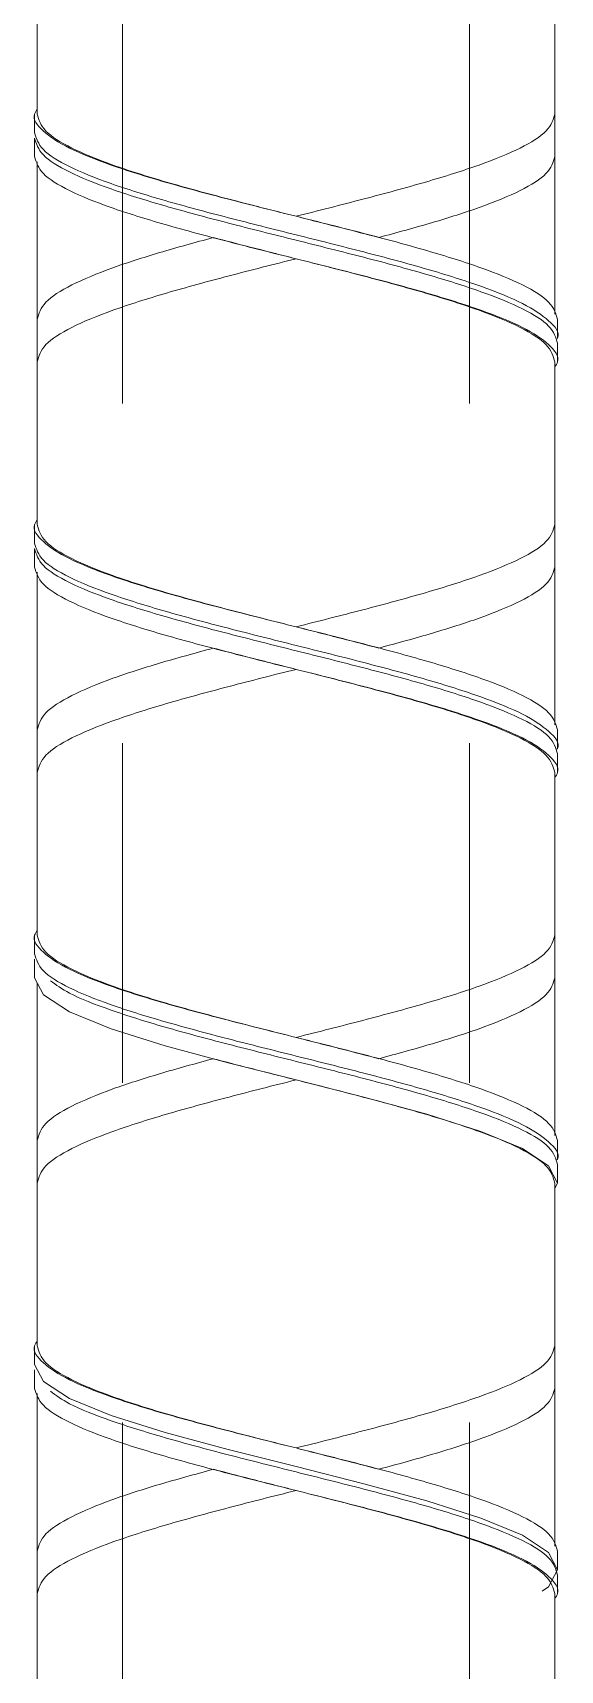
# Model space of a CAD drawing. Header units: millimetres. Extents: x 11 to 421, y 5 to 275.
# Drawn here: x 105.62 to 109.56, y 136.74 to 148.98 of the extents above; entities that cross this region are included whole.
import ezdxf

# ---------------------------------------------------------------- set-up
doc = ezdxf.new("R2010")
doc.units = ezdxf.units.MM
doc.linetypes.add('CENTERX2', pattern=[20.32, 12.7, -2.54, 2.54, -2.54])

msp = doc.modelspace()

# ---------------------------------------------------------------- linework, layer by layer
at = {"color": 7, "linetype": 'CENTERX2', "lineweight": 0}
for p, q in [((106.289, 179.23), (106.289, 127.66)), ((108.884, 179.23), (108.884, 127.66))]:
    msp.add_line(p, q, dxfattribs=at)
at = {"color": 7, "linetype": 'Continuous', "lineweight": 15, "flags": 128}
for points in [[(109.522, 140.342), (109.542, 140.381), (109.475, 140.51), (109.28, 140.639), (108.969, 140.767), (108.564, 140.896), (108.093, 141.024), (107.587, 141.152), (107.08, 141.28), (106.609, 141.408), (106.204, 141.535), (105.893, 141.662), (105.698, 141.789), (105.632, 141.916), (105.632, 141.916)], [(109.428, 137.33), (109.475, 137.361), (109.542, 137.49), (109.475, 137.619), (109.28, 137.747), (108.969, 137.876), (108.564, 138.005), (108.093, 138.133), (107.587, 138.261), (107.08, 138.389), (106.609, 138.516), (106.204, 138.644), (105.893, 138.771), (105.698, 138.898), (105.632, 139.025), (105.632, 139.025)]]:
    msp.add_lwpolyline(points, dxfattribs=at)
at = {"color": 7, "linetype": 'Continuous', "lineweight": 15}
for points, degree in [([(105.652, 149.591), (105.652, 148.374)], 1), ([(109.522, 148.374), (109.522, 149.591)], 1), ([(109.522, 146.877), (109.522, 148.056)], 1), ([(105.652, 148.018), (105.652, 146.839)], 1), ([(107.572, 147.613), (107.572, 147.613)], 1), ([(107.572, 147.296), (107.572, 147.296)], 1), ([(109.542, 146.7), (109.542, 146.723), (109.542, 146.769), (109.542, 146.815), (109.542, 146.839)], 3), ([(105.652, 146.521), (105.652, 145.304)], 1), ([(109.522, 145.304), (109.522, 146.521)], 1), ([(109.522, 143.807), (109.522, 144.986)], 1), ([(105.652, 144.948), (105.652, 143.769)], 1), ([(107.572, 144.543), (107.572, 144.543)], 1), ([(107.572, 144.226), (107.572, 144.226)], 1), ([(105.652, 143.451), (105.652, 142.234)], 1), ([(109.522, 142.234), (109.522, 143.451)], 1), ([(105.632, 142.234), (105.632, 142.21), (105.632, 142.164), (105.632, 142.118), (105.632, 142.095)], 3), ([(109.522, 140.737), (109.522, 141.916)], 1), ([(105.652, 141.878), (105.652, 140.699)], 1), ([(107.572, 141.473), (107.572, 141.473)], 1), ([(107.572, 141.156), (107.572, 141.156)], 1), ([(109.542, 140.381), (109.542, 140.404), (109.542, 140.45), (109.542, 140.497), (109.542, 140.52)], 3), ([(105.652, 140.381), (105.652, 139.164)], 1), ([(109.522, 139.164), (109.522, 140.381)], 1), ([(109.522, 137.667), (109.522, 138.846)], 1), ([(105.652, 138.808), (105.652, 137.629)], 1), ([(107.572, 138.403), (107.572, 138.403)], 1), ([(107.572, 138.086), (107.572, 138.086)], 1), ([(105.652, 137.629), (105.652, 137.576), (105.652, 137.47), (105.652, 137.364), (105.652, 137.311)], 3), ([(109.542, 137.311), (109.542, 137.334), (109.542, 137.38), (109.542, 137.427), (109.542, 137.45)], 3), ([(105.652, 137.311), (105.652, 136.094)], 1), ([(109.522, 136.094), (109.522, 137.311)], 1)]:
    msp.add_open_spline(points, degree=degree, dxfattribs=at)
for points, knots in [([(109.542, 146.839), (109.529, 146.882), (109.503, 146.967), (109.298, 147.096), (108.985, 147.225), (108.575, 147.353), (108.099, 147.482), (107.587, 147.61), (107.075, 147.738), (106.598, 147.865), (106.189, 147.993), (105.872, 148.12), (105.683, 148.247), (105.609, 148.344), (105.644, 148.399), (105.652, 148.412)], [0, 0, 0, 0, 0.081285, 0.162573, 0.243866, 0.325165, 0.406474, 0.487794, 0.569115, 0.650423, 0.731723, 0.813015, 0.894303, 0.975588, 1, 1, 1, 1]), ([(105.632, 148.374), (105.632, 148.35), (105.632, 148.304), (105.632, 148.258), (105.632, 148.235)], [0, 0, 0, 0, 0.500011, 1, 1, 1, 1]), ([(105.652, 148.374), (105.664, 148.331), (105.69, 148.247), (105.893, 148.12), (106.202, 147.993), (106.608, 147.865), (107.08, 147.738), (107.418, 147.652), (107.587, 147.61)], [0, 0, 0, 0, 0.166639, 0.333282, 0.499935, 0.666603, 0.83329, 1, 1, 1, 1]), ([(107.587, 147.61), (107.755, 147.652), (108.093, 147.738), (108.565, 147.865), (108.971, 147.993), (109.28, 148.12), (109.483, 148.247), (109.509, 148.331), (109.522, 148.374)], [0, 0, 0, 0, 0.16671, 0.333397, 0.500065, 0.666718, 0.833361, 1, 1, 1, 1]), ([(109.522, 148.056), (109.522, 148.109), (109.522, 148.215), (109.522, 148.321), (109.522, 148.374)], [0, 0, 0, 0, 0.4999953, 1, 1, 1, 1]), ([(109.539, 146.695), (109.54, 146.696), (109.564, 146.741), (109.487, 146.829), (109.302, 146.957), (108.984, 147.086), (108.576, 147.215), (108.098, 147.343), (107.587, 147.471), (107.075, 147.599), (106.598, 147.727), (106.188, 147.854), (105.876, 147.981), (105.67, 148.108), (105.645, 148.193), (105.632, 148.235)], [0, 0, 0, 0, 0.003288, 0.086333, 0.169381, 0.252434, 0.335493, 0.418563, 0.501644, 0.584725, 0.667794, 0.750854, 0.833907, 0.916955, 1, 1, 1, 1]), ([(105.632, 148.195), (105.632, 148.172), (105.632, 148.125), (105.632, 148.079), (105.632, 148.056)], [0, 0, 0, 0, 0.500011, 1, 1, 1, 1]), ([(109.542, 146.66), (109.529, 146.703), (109.503, 146.789), (109.298, 146.917), (108.985, 147.046), (108.575, 147.175), (108.099, 147.303), (107.587, 147.431), (107.075, 147.559), (106.598, 147.687), (106.188, 147.814), (105.876, 147.941), (105.67, 148.068), (105.645, 148.153), (105.632, 148.195)], [0, 0, 0, 0, 0.083319, 0.166641, 0.249968, 0.333301, 0.416645, 0.5, 0.583355, 0.666699, 0.750032, 0.833359, 0.916681, 1, 1, 1, 1]), ([(109.522, 146.482), (109.53, 146.495), (109.564, 146.551), (109.491, 146.65), (109.301, 146.779), (108.985, 146.907), (108.576, 147.036), (108.098, 147.164), (107.587, 147.292), (107.075, 147.42), (106.598, 147.548), (106.188, 147.675), (105.876, 147.802), (105.67, 147.929), (105.645, 148.014), (105.632, 148.056)], [0, 0, 0, 0, 0.024412, 0.1057, 0.186989, 0.268283, 0.349585, 0.430895, 0.512217, 0.593539, 0.67485, 0.756151, 0.837445, 0.918735, 1, 1, 1, 1]), ([(108.205, 147.451), (108.342, 147.488), (108.617, 147.563), (108.983, 147.68), (109.28, 147.802), (109.483, 147.929), (109.509, 148.014), (109.522, 148.056)], [0, 0, 0, 0, 0.184915, 0.369754, 0.579846, 0.789926, 1, 1, 1, 1]), ([(108.205, 147.451), (108.113, 147.475), (107.967, 147.513), (107.759, 147.566), (107.644, 147.595), (107.587, 147.61)], [0, 0, 0, 0, 0.4530244, 0.7254965, 1, 1, 1, 1]), ([(105.652, 146.839), (105.664, 146.882), (105.69, 146.967), (105.893, 147.096), (106.19, 147.22), (106.556, 147.338), (106.831, 147.413), (106.969, 147.451)], [0, 0, 0, 0, 0.210074, 0.420154, 0.630246, 0.815086, 1, 1, 1, 1]), ([(106.969, 147.451), (107.06, 147.427), (107.206, 147.389), (107.414, 147.336), (107.529, 147.307), (107.587, 147.292)], [0, 0, 0, 0, 0.453024, 0.725495, 1, 1, 1, 1]), ([(105.652, 146.521), (105.664, 146.564), (105.69, 146.65), (105.893, 146.779), (106.202, 146.907), (106.608, 147.036), (107.08, 147.164), (107.418, 147.25), (107.587, 147.292)], [0, 0, 0, 0, 0.166639, 0.333282, 0.499935, 0.666603, 0.833289, 1, 1, 1, 1]), ([(107.587, 147.292), (107.755, 147.25), (108.093, 147.164), (108.565, 147.036), (108.971, 146.907), (109.28, 146.779), (109.483, 146.65), (109.509, 146.564), (109.522, 146.521)], [0, 0, 0, 0, 0.166711, 0.333397, 0.500065, 0.666718, 0.833361, 1, 1, 1, 1]), ([(105.652, 146.839), (105.652, 146.786), (105.652, 146.68), (105.652, 146.574), (105.652, 146.521)], [0, 0, 0, 0, 0.499995, 1, 1, 1, 1]), ([(109.542, 146.521), (109.542, 146.544), (109.542, 146.59), (109.542, 146.637), (109.542, 146.66)], [0, 0, 0, 0, 0.500011, 1, 1, 1, 1]), ([(109.542, 143.769), (109.529, 143.812), (109.503, 143.897), (109.298, 144.026), (108.985, 144.155), (108.575, 144.283), (108.099, 144.412), (107.587, 144.54), (107.075, 144.668), (106.598, 144.795), (106.189, 144.923), (105.872, 145.05), (105.683, 145.177), (105.609, 145.274), (105.644, 145.329), (105.652, 145.342)], [0, 0, 0, 0, 0.081285, 0.162573, 0.243866, 0.325165, 0.406474, 0.487794, 0.569114, 0.650423, 0.731723, 0.813015, 0.894303, 0.975588, 1, 1, 1, 1]), ([(105.632, 145.304), (105.632, 145.28), (105.632, 145.234), (105.632, 145.188), (105.632, 145.165)], [0, 0, 0, 0, 0.500011, 1, 1, 1, 1]), ([(105.652, 145.304), (105.664, 145.261), (105.69, 145.177), (105.893, 145.05), (106.202, 144.923), (106.608, 144.795), (107.08, 144.668), (107.418, 144.582), (107.587, 144.54)], [0, 0, 0, 0, 0.166639, 0.333282, 0.499935, 0.666603, 0.83329, 1, 1, 1, 1]), ([(107.587, 144.54), (107.755, 144.582), (108.093, 144.668), (108.565, 144.795), (108.971, 144.923), (109.28, 145.05), (109.483, 145.177), (109.509, 145.261), (109.522, 145.304)], [0, 0, 0, 0, 0.16671, 0.333397, 0.500065, 0.666718, 0.833361, 1, 1, 1, 1]), ([(109.522, 144.986), (109.522, 145.039), (109.522, 145.145), (109.522, 145.251), (109.522, 145.304)], [0, 0, 0, 0, 0.499998, 1, 1, 1, 1]), ([(109.539, 143.625), (109.54, 143.626), (109.564, 143.671), (109.487, 143.759), (109.302, 143.887), (108.984, 144.016), (108.576, 144.145), (108.098, 144.273), (107.587, 144.401), (107.075, 144.529), (106.598, 144.657), (106.188, 144.784), (105.876, 144.911), (105.67, 145.038), (105.645, 145.123), (105.632, 145.165)], [0, 0, 0, 0, 0.003287, 0.086332, 0.16938, 0.252433, 0.335493, 0.418562, 0.501643, 0.584725, 0.667794, 0.750854, 0.833907, 0.916955, 1, 1, 1, 1]), ([(105.632, 145.125), (105.632, 145.102), (105.632, 145.055), (105.632, 145.009), (105.632, 144.986)], [0, 0, 0, 0, 0.499995, 1, 1, 1, 1]), ([(109.542, 143.59), (109.529, 143.633), (109.503, 143.719), (109.298, 143.847), (108.985, 143.976), (108.575, 144.105), (108.099, 144.233), (107.587, 144.361), (107.075, 144.489), (106.598, 144.617), (106.188, 144.744), (105.876, 144.871), (105.67, 144.998), (105.645, 145.083), (105.632, 145.125)], [0, 0, 0, 0, 0.083298, 0.166622, 0.24995, 0.333286, 0.416631, 0.499988, 0.583346, 0.666691, 0.750027, 0.833355, 0.916679, 1, 1, 1, 1]), ([(109.522, 143.412), (109.53, 143.425), (109.564, 143.481), (109.491, 143.58), (109.301, 143.709), (108.985, 143.837), (108.576, 143.966), (108.098, 144.094), (107.587, 144.222), (107.075, 144.35), (106.598, 144.478), (106.188, 144.605), (105.876, 144.732), (105.67, 144.859), (105.645, 144.944), (105.632, 144.986)], [0, 0, 0, 0, 0.024412, 0.105698, 0.186987, 0.26828, 0.34958, 0.43089, 0.512211, 0.593532, 0.674841, 0.756142, 0.837435, 0.918723, 1, 1, 1, 1]), ([(108.205, 144.381), (108.342, 144.418), (108.617, 144.493), (108.983, 144.61), (109.28, 144.732), (109.483, 144.859), (109.509, 144.944), (109.522, 144.986)], [0, 0, 0, 0, 0.184914, 0.369754, 0.579846, 0.789926, 1, 1, 1, 1]), ([(108.205, 144.381), (108.113, 144.405), (107.967, 144.443), (107.759, 144.496), (107.644, 144.525), (107.587, 144.54)], [0, 0, 0, 0, 0.4530248, 0.725496, 1, 1, 1, 1]), ([(105.652, 143.769), (105.664, 143.812), (105.69, 143.897), (105.893, 144.026), (106.19, 144.15), (106.556, 144.268), (106.831, 144.343), (106.969, 144.381)], [0, 0, 0, 0, 0.2100738, 0.420154, 0.6302462, 0.8150857, 1, 1, 1, 1]), ([(106.969, 144.381), (107.06, 144.357), (107.206, 144.319), (107.414, 144.266), (107.529, 144.237), (107.587, 144.222)], [0, 0, 0, 0, 0.453025, 0.725495, 1, 1, 1, 1]), ([(105.652, 143.451), (105.664, 143.494), (105.69, 143.58), (105.893, 143.709), (106.202, 143.837), (106.608, 143.966), (107.08, 144.094), (107.418, 144.18), (107.587, 144.222)], [0, 0, 0, 0, 0.166639, 0.333282, 0.499935, 0.666603, 0.833289, 1, 1, 1, 1]), ([(107.587, 144.222), (107.755, 144.18), (108.093, 144.094), (108.565, 143.966), (108.971, 143.837), (109.28, 143.709), (109.483, 143.58), (109.509, 143.494), (109.522, 143.451)], [0, 0, 0, 0, 0.166711, 0.333397, 0.500065, 0.666718, 0.833361, 1, 1, 1, 1]), ([(105.652, 143.769), (105.652, 143.716), (105.652, 143.61), (105.652, 143.504), (105.652, 143.451)], [0, 0, 0, 0, 0.5, 1, 1, 1, 1]), ([(109.542, 143.63), (109.542, 143.653), (109.542, 143.699), (109.542, 143.745), (109.542, 143.769)], [0, 0, 0, 0, 0.499995, 1, 1, 1, 1]), ([(109.542, 143.451), (109.542, 143.474), (109.542, 143.52), (109.542, 143.567), (109.542, 143.59)], [0, 0, 0, 0, 0.500005, 1, 1, 1, 1]), ([(109.542, 140.699), (109.529, 140.742), (109.503, 140.827), (109.298, 140.956), (108.985, 141.085), (108.575, 141.213), (108.099, 141.342), (107.587, 141.47), (107.075, 141.598), (106.598, 141.725), (106.189, 141.853), (105.872, 141.98), (105.683, 142.107), (105.609, 142.204), (105.644, 142.259), (105.652, 142.272)], [0, 0, 0, 0, 0.081285, 0.162573, 0.243866, 0.325165, 0.406474, 0.487794, 0.569114, 0.650423, 0.731723, 0.813015, 0.894303, 0.975588, 1, 1, 1, 1]), ([(105.652, 142.234), (105.664, 142.191), (105.69, 142.107), (105.893, 141.98), (106.202, 141.853), (106.608, 141.725), (107.08, 141.598), (107.418, 141.512), (107.587, 141.47)], [0, 0, 0, 0, 0.166639, 0.333282, 0.499935, 0.666603, 0.833289, 1, 1, 1, 1]), ([(107.587, 141.47), (107.755, 141.512), (108.093, 141.598), (108.565, 141.725), (108.971, 141.853), (109.28, 141.98), (109.483, 142.107), (109.509, 142.191), (109.522, 142.234)], [0, 0, 0, 0, 0.166711, 0.333397, 0.500065, 0.666718, 0.833361, 1, 1, 1, 1]), ([(109.522, 141.916), (109.522, 141.969), (109.522, 142.075), (109.522, 142.181), (109.522, 142.234)], [0, 0, 0, 0, 0.5000023, 1, 1, 1, 1]), ([(109.539, 140.555), (109.54, 140.556), (109.564, 140.601), (109.487, 140.689), (109.302, 140.817), (108.984, 140.946), (108.576, 141.075), (108.098, 141.203), (107.587, 141.331), (107.075, 141.459), (106.598, 141.587), (106.188, 141.714), (105.876, 141.841), (105.67, 141.968), (105.645, 142.053), (105.632, 142.095)], [0, 0, 0, 0, 0.003287, 0.086333, 0.16938, 0.252433, 0.335493, 0.418562, 0.501643, 0.584725, 0.667794, 0.750854, 0.833907, 0.916954, 1, 1, 1, 1]), ([(105.632, 142.055), (105.632, 142.032), (105.632, 141.986), (105.632, 141.939), (105.632, 141.916)], [0, 0, 0, 0, 0.5, 1, 1, 1, 1]), ([(108.205, 141.311), (108.342, 141.348), (108.617, 141.423), (108.983, 141.54), (109.28, 141.662), (109.483, 141.789), (109.509, 141.874), (109.522, 141.916)], [0, 0, 0, 0, 0.184914, 0.369754, 0.579846, 0.789926, 1, 1, 1, 1]), ([(109.542, 140.52), (109.529, 140.563), (109.503, 140.649), (109.298, 140.777), (108.985, 140.906), (108.575, 141.035), (108.099, 141.163), (107.587, 141.291), (107.075, 141.419), (106.597, 141.547), (106.191, 141.674), (105.893, 141.79), (105.793, 141.863), (105.75, 141.894)], [0, 0, 0, 0, 0.093129, 0.186272, 0.279421, 0.372577, 0.465745, 0.558925, 0.652106, 0.745273, 0.83843, 0.931579, 1, 1, 1, 1]), ([(108.205, 141.311), (108.113, 141.335), (107.967, 141.373), (107.759, 141.426), (107.644, 141.455), (107.587, 141.47)], [0, 0, 0, 0, 0.453025, 0.725496, 1, 1, 1, 1]), ([(105.652, 140.699), (105.664, 140.742), (105.69, 140.827), (105.893, 140.956), (106.19, 141.08), (106.556, 141.198), (106.831, 141.273), (106.969, 141.311)], [0, 0, 0, 0, 0.2100739, 0.4201538, 0.630246, 0.8150856, 1, 1, 1, 1]), ([(106.969, 141.311), (107.06, 141.287), (107.206, 141.249), (107.414, 141.196), (107.529, 141.167), (107.587, 141.152)], [0, 0, 0, 0, 0.4530244, 0.7254958, 1, 1, 1, 1]), ([(105.652, 140.381), (105.664, 140.424), (105.69, 140.51), (105.893, 140.639), (106.202, 140.767), (106.608, 140.896), (107.08, 141.024), (107.418, 141.11), (107.587, 141.152)], [0, 0, 0, 0, 0.166639, 0.333282, 0.499935, 0.666603, 0.833289, 1, 1, 1, 1]), ([(107.587, 141.152), (107.755, 141.11), (108.093, 141.024), (108.565, 140.896), (108.971, 140.767), (109.28, 140.639), (109.483, 140.51), (109.509, 140.424), (109.522, 140.381)], [0, 0, 0, 0, 0.166711, 0.333397, 0.500065, 0.666718, 0.833361, 1, 1, 1, 1]), ([(105.652, 140.699), (105.652, 140.646), (105.652, 140.54), (105.652, 140.434), (105.652, 140.381)], [0, 0, 0, 0, 0.5, 1, 1, 1, 1]), ([(109.542, 140.56), (109.542, 140.583), (109.542, 140.629), (109.542, 140.675), (109.542, 140.699)], [0, 0, 0, 0, 0.500005, 1, 1, 1, 1]), ([(109.542, 137.629), (109.529, 137.672), (109.503, 137.757), (109.298, 137.886), (108.985, 138.015), (108.575, 138.143), (108.099, 138.272), (107.587, 138.4), (107.075, 138.528), (106.598, 138.655), (106.189, 138.783), (105.872, 138.91), (105.683, 139.037), (105.609, 139.134), (105.644, 139.189), (105.652, 139.202)], [0, 0, 0, 0, 0.081285, 0.162573, 0.243866, 0.325165, 0.406474, 0.487794, 0.569114, 0.650423, 0.731723, 0.813015, 0.894303, 0.975588, 1, 1, 1, 1]), ([(105.632, 139.164), (105.632, 139.14), (105.632, 139.094), (105.632, 139.048), (105.632, 139.025)], [0, 0, 0, 0, 0.499995, 1, 1, 1, 1]), ([(105.652, 139.164), (105.664, 139.121), (105.69, 139.037), (105.893, 138.91), (106.202, 138.783), (106.608, 138.655), (107.08, 138.528), (107.418, 138.442), (107.587, 138.4)], [0, 0, 0, 0, 0.166639, 0.333282, 0.499935, 0.666603, 0.83329, 1, 1, 1, 1]), ([(107.587, 138.4), (107.755, 138.442), (108.093, 138.528), (108.565, 138.655), (108.971, 138.783), (109.28, 138.91), (109.483, 139.037), (109.509, 139.121), (109.522, 139.164)], [0, 0, 0, 0, 0.16671, 0.333397, 0.500065, 0.666718, 0.833361, 1, 1, 1, 1]), ([(109.522, 138.846), (109.522, 138.899), (109.522, 139.005), (109.522, 139.111), (109.522, 139.164)], [0, 0, 0, 0, 0.5, 1, 1, 1, 1]), ([(105.632, 138.985), (105.632, 138.962), (105.632, 138.915), (105.632, 138.869), (105.632, 138.846)], [0, 0, 0, 0, 0.500005, 1, 1, 1, 1]), ([(109.522, 137.272), (109.53, 137.285), (109.564, 137.341), (109.491, 137.44), (109.301, 137.569), (108.985, 137.697), (108.576, 137.826), (108.098, 137.954), (107.587, 138.082), (107.075, 138.21), (106.598, 138.338), (106.188, 138.465), (105.876, 138.592), (105.67, 138.719), (105.645, 138.804), (105.632, 138.846)], [0, 0, 0, 0, 0.024412, 0.105699, 0.186988, 0.268282, 0.349583, 0.430893, 0.512215, 0.593537, 0.674847, 0.756148, 0.837441, 0.918731, 1, 1, 1, 1]), ([(108.205, 138.241), (108.342, 138.278), (108.617, 138.353), (108.983, 138.47), (109.28, 138.592), (109.483, 138.719), (109.509, 138.804), (109.522, 138.846)], [0, 0, 0, 0, 0.1849143, 0.3697538, 0.579846, 0.789926, 1, 1, 1, 1]), ([(109.542, 137.45), (109.529, 137.493), (109.503, 137.579), (109.298, 137.707), (108.985, 137.836), (108.575, 137.965), (108.099, 138.093), (107.587, 138.221), (107.075, 138.349), (106.597, 138.477), (106.191, 138.604), (105.893, 138.72), (105.793, 138.793), (105.75, 138.824)], [0, 0, 0, 0, 0.09314, 0.186282, 0.279429, 0.372585, 0.465751, 0.558931, 0.65211, 0.745276, 0.838432, 0.931579, 1, 1, 1, 1]), ([(108.205, 138.241), (108.113, 138.265), (107.967, 138.303), (107.759, 138.356), (107.644, 138.385), (107.587, 138.4)], [0, 0, 0, 0, 0.453025, 0.725496, 1, 1, 1, 1]), ([(105.652, 137.629), (105.664, 137.672), (105.69, 137.757), (105.893, 137.886), (106.19, 138.01), (106.556, 138.128), (106.831, 138.203), (106.969, 138.241)], [0, 0, 0, 0, 0.210074, 0.4201539, 0.6302462, 0.8150856, 1, 1, 1, 1]), ([(106.969, 138.241), (107.06, 138.217), (107.206, 138.179), (107.414, 138.126), (107.529, 138.097), (107.587, 138.082)], [0, 0, 0, 0, 0.453025, 0.725496, 1, 1, 1, 1]), ([(105.652, 137.311), (105.664, 137.354), (105.69, 137.44), (105.893, 137.569), (106.202, 137.697), (106.608, 137.826), (107.08, 137.954), (107.418, 138.04), (107.587, 138.082)], [0, 0, 0, 0, 0.166639, 0.333282, 0.499935, 0.666603, 0.833289, 1, 1, 1, 1]), ([(107.587, 138.082), (107.755, 138.04), (108.093, 137.954), (108.565, 137.826), (108.971, 137.697), (109.28, 137.569), (109.483, 137.44), (109.509, 137.354), (109.522, 137.311)], [0, 0, 0, 0, 0.16671, 0.333397, 0.500065, 0.666718, 0.833361, 1, 1, 1, 1]), ([(109.542, 137.49), (109.542, 137.513), (109.542, 137.559), (109.542, 137.605), (109.542, 137.629)], [0, 0, 0, 0, 0.499995, 1, 1, 1, 1])]:
    msp.add_open_spline(points, degree=3, knots=knots, dxfattribs=at)

doc.saveas('drawing.dxf')
